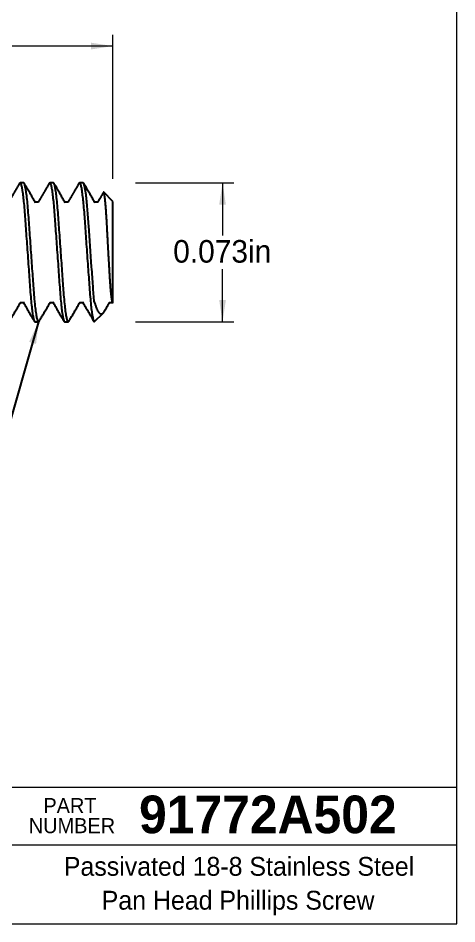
# Model space of a CAD drawing. Header units: inches. Extents: x 0.024 to 1.021, y 0.024 to 0.783.
# Drawn here: x 0.7901 to 1.0208, y 0.0237 to 0.4995 of the extents above; entities that cross this region are included whole.
import ezdxf

# ---------------------------------------------------------------- set-up
doc = ezdxf.new("R2010")
doc.units = ezdxf.units.IN
doc.header["$LTSCALE"] = 0.09496
doc.header["$MEASUREMENT"] = 0
doc.linetypes.add('SLD-Solid', pattern=[0])
doc.styles.add('SLDTEXTSTYLE0', font='ARIAL.TTF', dxfattribs={"width": 0.948})
doc.styles.add('SLDTEXTSTYLE1', font='ARIALBD.TTF', dxfattribs={"width": 0.948})
doc.styles.get("Standard").update_dxf_attribs({"font": 'ARIAL.TTF'})
doc.dimstyles.new('SLDDIMSTYLE0', dxfattribs={"dimtxt": 0.011522, "dimasz": 0.011522, "dimexe": 0, "dimexo": 0.0625, "dimgap": 0.002881, "dimtad": 0, "dimtih": 1, "dimtoh": 1, "dimdec": 3, "dimrnd": 1e-09, "dimdsep": 46, "dimtxsty": 'SLDTEXTSTYLE0', "dimsah": 1, "dimcen": 0.09, "dimadec": 0, "dimazin": 2, "dimtfac": 1, "dimtdec": 3, "dimtofl": 0, "dimtmove": 0, "dimatfit": 3, "dimfxl": 1, "dimfrac": 2, "dimtolj": 1, "dimtzin": 12, "dimarcsym": 0})
doc.dimstyles.new('SLDDIMSTYLE2', dxfattribs={"dimtxt": 0.18, "dimasz": 0.011522, "dimexe": 0, "dimexo": 0.0625, "dimgap": 0, "dimtad": 0, "dimtih": 1, "dimtoh": 1, "dimdec": 0, "dimrnd": 1e-09, "dimzin": 0, "dimdsep": 46, "dimtxsty": 'STANDARD', "dimsah": 1, "dimcen": 0.09, "dimadec": 0, "dimazin": 0, "dimtfac": 0.011522, "dimtdec": 0, "dimtofl": 0, "dimtmove": 0, "dimatfit": 3, "dimfxl": 1, "dimfrac": 2, "dimtolj": 1, "dimtzin": 0, "dimarcsym": 0})

# ---------------------------------------------------------------- blocks, each defined once
blk = doc.blocks.new('SW_NOTE_0')
at = {"color": 0, "linetype": 'SLD-Solid', "lineweight": 18, "insert": (0.02362, 0.0102), "char_height": 0.007913, "attachment_point": 2, "style": 'SLDTEXTSTYLE0'}
blk.add_mtext('NUMBER', dxfattribs=at)
blk = doc.blocks.new('SW_NOTE_0_1')
at = {"color": 0, "linetype": 'SLD-Solid', "lineweight": 18, "insert": (0.01434, 0.0102), "char_height": 0.007913, "attachment_point": 2, "style": 'SLDTEXTSTYLE0'}
blk.add_mtext('PART', dxfattribs=at)
blk = doc.blocks.new('Part Number Tag')
at = {"color": 7, "linetype": 'SLD-Solid', "lineweight": 18}
for name, p in [('SW_NOTE_0_1', (-0.01421, 0.00037)), ('SW_NOTE_0', (-0.02244, -0.01017))]:
    blk.add_blockref(name, p, dxfattribs=at)
blk = doc.blocks.new('_D')
at = {"color": 7, "linetype": 'SLD-Solid', "lineweight": 0}
for p, q in [((0.52746, 0.45934), (0.52746, 0.49077)), ((0.83996, 0.41508), (0.83996, 0.49077)), ((0.52746, 0.48483), (0.65777, 0.48483)), ((0.83996, 0.48483), (0.70965, 0.48483))]:
    blk.add_line(p, q, dxfattribs=at)
at = {"color": 7, "linetype": 'SLD-Solid', "lineweight": 18}
for points in [[(0.52746, 0.48483), (0.53898, 0.48306), (0.53898, 0.48661)], [(0.83996, 0.48483), (0.82844, 0.48661), (0.82844, 0.48306)]]:
    blk.add_solid(points, dxfattribs=at)
at = {"color": 7, "linetype": 'SLD-Solid', "lineweight": 18, "insert": (0.65777, 0.49129), "char_height": 0.01187, "attachment_point": 1, "style": 'SLDTEXTSTYLE0'}
blk.add_mtext('0.313in', dxfattribs=at)
blk = doc.blocks.new('_D_1')
at = {"color": 7, "linetype": 'SLD-Solid', "lineweight": 0}
for p, q in [((0.85183, 0.41297), (0.90353, 0.41297)), ((0.8976, 0.41297), (0.8976, 0.38534)), ((0.8976, 0.33997), (0.8976, 0.36764)), ((0.85183, 0.33997), (0.90353, 0.33997))]:
    blk.add_line(p, q, dxfattribs=at)
at = {"color": 7, "linetype": 'SLD-Solid', "lineweight": 18}
for points in [[(0.8976, 0.41297), (0.89582, 0.40145), (0.89937, 0.40145)], [(0.8976, 0.33997), (0.89937, 0.35149), (0.89582, 0.35149)]]:
    blk.add_solid(points, dxfattribs=at)
at = {"color": 7, "linetype": 'SLD-Solid', "lineweight": 18, "insert": (0.87166, 0.38294), "char_height": 0.01187, "attachment_point": 1, "style": 'SLDTEXTSTYLE0'}
blk.add_mtext('0.073in', dxfattribs=at)

msp = doc.modelspace()

# ---------------------------------------------------------------- linework, layer by layer
at = {"color": 7, "linetype": 'SLD-Solid', "lineweight": 18}
for p, q in [((1.02082, 0.02374), (1.02082, 0.78342)), ((1.02082, 0.09546), (0.58091, 0.09546)), ((0.58091, 0.06528), (1.02082, 0.06528)), ((0.02374, 0.02374), (1.02082, 0.02374))]:
    msp.add_line(p, q, dxfattribs=at)
at = {"color": 7, "linetype": 'SLD-Solid', "lineweight": 25}
for p, q in [((0.79308, 0.41297), (0.79113, 0.41297)), ((0.80871, 0.41297), (0.80675, 0.41297)), ((0.82433, 0.41297), (0.82238, 0.41297)), ((0.83996, 0.40321), (0.83515, 0.40802)), ((0.80089, 0.40282), (0.79912, 0.40282)), ((0.81652, 0.40282), (0.81475, 0.40282)), ((0.83214, 0.40282), (0.83037, 0.40282)), ((0.83996, 0.34986), (0.83996, 0.40321)), ((0.79113, 0.35012), (0.7929, 0.35012)), ((0.80675, 0.35012), (0.80853, 0.35012)), ((0.82238, 0.35012), (0.82415, 0.35012)), ((0.838, 0.35012), (0.83978, 0.35012)), ((0.83959, 0.35045), (0.83986, 0.34997)), ((0.83019, 0.33997), (0.83482, 0.3446)), ((0.79894, 0.33997), (0.8009, 0.33997)), ((0.81457, 0.33997), (0.81652, 0.33997))]:
    msp.add_line(p, q, dxfattribs=at)
at = {"color": 7, "linetype": 'SLD-Solid', "lineweight": 25, "flags": 128}
for points in [[(0.79087, 0.41274), (0.79087, 0.41275), (0.79096, 0.41287), (0.79105, 0.41295), (0.79113, 0.41297), (0.79122, 0.41294), (0.79131, 0.41286), (0.79141, 0.41271), (0.79151, 0.41251), (0.79161, 0.41224), (0.79171, 0.41191), (0.79181, 0.41154), (0.7919, 0.41112), (0.792, 0.41064), (0.79211, 0.41011), (0.79221, 0.40953), (0.79231, 0.40889), (0.79241, 0.4082), (0.79252, 0.40746), (0.79262, 0.40667), (0.79272, 0.40584), (0.79282, 0.40498), (0.79292, 0.40408), (0.79302, 0.40314), (0.79312, 0.40216), (0.79322, 0.40107), (0.79332, 0.39995), (0.79342, 0.3988), (0.79352, 0.39762), (0.79361, 0.39641), (0.7937, 0.39519), (0.79378, 0.39401), (0.79387, 0.39281), (0.79396, 0.39157), (0.79405, 0.39029), (0.79414, 0.38899), (0.79424, 0.38766), (0.79433, 0.3863), (0.79443, 0.38493), (0.79453, 0.38353), (0.79463, 0.38212), (0.79473, 0.38072), (0.79483, 0.37931), (0.79493, 0.37789), (0.79504, 0.37647), (0.79515, 0.37494), (0.79525, 0.37341), (0.79536, 0.37189), (0.79547, 0.37038), (0.79558, 0.36889), (0.79568, 0.36741), (0.79578, 0.36605), (0.79588, 0.3647), (0.79597, 0.36338), (0.79606, 0.36209), (0.79615, 0.36083), (0.79625, 0.35947), (0.79634, 0.35814), (0.79644, 0.35685), (0.79654, 0.35558), (0.79664, 0.35433), (0.79674, 0.35311), (0.79685, 0.35193), (0.79695, 0.35078), (0.79705, 0.34977), (0.79716, 0.34881), (0.79726, 0.34788), (0.79736, 0.34699), (0.79747, 0.34615), (0.79757, 0.34538), (0.79767, 0.34465), (0.79777, 0.34397), (0.79788, 0.34334), (0.79798, 0.34275), (0.79808, 0.34222), (0.79818, 0.34174), (0.79829, 0.34132), (0.79838, 0.34096), (0.79848, 0.34066), (0.79858, 0.34041), (0.79867, 0.34022), (0.79876, 0.34008), (0.79885, 0.34), (0.79894, 0.33997), (0.79894, 0.33997)], [(0.80116, 0.3402), (0.80115, 0.34019), (0.80106, 0.34007), (0.80098, 0.34), (0.8009, 0.33997), (0.80081, 0.34), (0.80072, 0.34008), (0.80062, 0.34022), (0.80053, 0.34042), (0.80043, 0.34068), (0.80033, 0.34099), (0.80023, 0.34135), (0.80013, 0.34176), (0.80004, 0.34222), (0.79994, 0.34273), (0.79984, 0.3433), (0.79972, 0.34399), (0.79961, 0.34474), (0.7995, 0.34555), (0.79938, 0.34642), (0.79927, 0.34735), (0.79916, 0.34833), (0.79905, 0.34936), (0.79894, 0.35043), (0.79891, 0.35078), (0.7988, 0.35187), (0.7987, 0.35299), (0.79861, 0.35414), (0.79851, 0.35533), (0.79842, 0.35653), (0.79832, 0.35775), (0.79824, 0.35893), (0.79815, 0.36014), (0.79807, 0.36138), (0.79798, 0.36265), (0.79788, 0.36395), (0.79779, 0.36528), (0.79769, 0.36664), (0.79759, 0.36802), (0.79749, 0.36941), (0.79739, 0.37082), (0.79729, 0.37223), (0.79719, 0.37363), (0.79709, 0.37505), (0.79699, 0.37647), (0.79688, 0.378), (0.79677, 0.37953), (0.79666, 0.38105), (0.79655, 0.38256), (0.79645, 0.38405), (0.79634, 0.38553), (0.79625, 0.3869), (0.79615, 0.38824), (0.79606, 0.38956), (0.79596, 0.39085), (0.79587, 0.39211), (0.79578, 0.39348), (0.79568, 0.3948), (0.79559, 0.39609), (0.79549, 0.39737), (0.79539, 0.39861), (0.79528, 0.39983), (0.79518, 0.40102), (0.79507, 0.40216), (0.79497, 0.40321), (0.79486, 0.40422), (0.79475, 0.40519), (0.79464, 0.4061), (0.79454, 0.40697), (0.79443, 0.40779), (0.79432, 0.40851), (0.79422, 0.40917), (0.79412, 0.40979), (0.79402, 0.41035), (0.79391, 0.41086), (0.79381, 0.41131), (0.79372, 0.41171), (0.79362, 0.41205), (0.79352, 0.41234), (0.79343, 0.41257), (0.79334, 0.41275), (0.79325, 0.41287), (0.79317, 0.41295), (0.79308, 0.41297), (0.79308, 0.41297)], [(0.80649, 0.41274), (0.8065, 0.41275), (0.80659, 0.41287), (0.80667, 0.41295), (0.80675, 0.41297), (0.80684, 0.41294), (0.80694, 0.41286), (0.80703, 0.41271), (0.80713, 0.41251), (0.80723, 0.41224), (0.80733, 0.41191), (0.80743, 0.41154), (0.80753, 0.41112), (0.80763, 0.41064), (0.80773, 0.41011), (0.80783, 0.40953), (0.80794, 0.40889), (0.80804, 0.4082), (0.80814, 0.40746), (0.80825, 0.40667), (0.80835, 0.40584), (0.80845, 0.40498), (0.80855, 0.40408), (0.80865, 0.40314), (0.80874, 0.40216), (0.80884, 0.40107), (0.80895, 0.39995), (0.80904, 0.3988), (0.80914, 0.39762), (0.80923, 0.39641), (0.80933, 0.39519), (0.80941, 0.39401), (0.8095, 0.39281), (0.80958, 0.39157), (0.80967, 0.39029), (0.80977, 0.38899), (0.80986, 0.38766), (0.80996, 0.3863), (0.81006, 0.38493), (0.81016, 0.38353), (0.81026, 0.38212), (0.81036, 0.38072), (0.81046, 0.37931), (0.81056, 0.37789), (0.81066, 0.37647), (0.81077, 0.37494), (0.81088, 0.37341), (0.81099, 0.37189), (0.8111, 0.37038), (0.8112, 0.36889), (0.81131, 0.36741), (0.8114, 0.36605), (0.8115, 0.3647), (0.81159, 0.36338), (0.81169, 0.36209), (0.81178, 0.36083), (0.81187, 0.35947), (0.81197, 0.35814), (0.81206, 0.35685), (0.81216, 0.35558), (0.81226, 0.35433), (0.81237, 0.35311), (0.81247, 0.35193), (0.81258, 0.35078), (0.81268, 0.34977), (0.81278, 0.34881), (0.81288, 0.34788), (0.81299, 0.34699), (0.81309, 0.34615), (0.81319, 0.34538), (0.8133, 0.34465), (0.8134, 0.34397), (0.8135, 0.34334), (0.8136, 0.34275), (0.81371, 0.34222), (0.81381, 0.34174), (0.81391, 0.34132), (0.81401, 0.34096), (0.81411, 0.34066), (0.8142, 0.34041), (0.8143, 0.34022), (0.81439, 0.34008), (0.81448, 0.34), (0.81457, 0.33997), (0.81457, 0.33997)], [(0.81678, 0.3402), (0.81678, 0.34019), (0.81669, 0.34007), (0.8166, 0.34), (0.81652, 0.33997), (0.81643, 0.34), (0.81634, 0.34008), (0.81625, 0.34022), (0.81615, 0.34042), (0.81605, 0.34068), (0.81595, 0.34099), (0.81586, 0.34135), (0.81576, 0.34176), (0.81566, 0.34222), (0.81556, 0.34273), (0.81546, 0.3433), (0.81535, 0.34399), (0.81524, 0.34474), (0.81512, 0.34555), (0.81501, 0.34642), (0.8149, 0.34735), (0.81479, 0.34833), (0.81468, 0.34936), (0.81457, 0.35043), (0.81453, 0.35078), (0.81443, 0.35187), (0.81433, 0.35299), (0.81423, 0.35414), (0.81413, 0.35533), (0.81404, 0.35653), (0.81395, 0.35775), (0.81387, 0.35893), (0.81378, 0.36014), (0.81369, 0.36138), (0.8136, 0.36265), (0.81351, 0.36395), (0.81341, 0.36528), (0.81332, 0.36664), (0.81322, 0.36802), (0.81312, 0.36941), (0.81302, 0.37082), (0.81292, 0.37223), (0.81282, 0.37363), (0.81272, 0.37505), (0.81261, 0.37647), (0.8125, 0.378), (0.8124, 0.37953), (0.81229, 0.38105), (0.81218, 0.38256), (0.81207, 0.38405), (0.81197, 0.38553), (0.81187, 0.3869), (0.81177, 0.38824), (0.81168, 0.38956), (0.81159, 0.39085), (0.8115, 0.39211), (0.8114, 0.39348), (0.81131, 0.3948), (0.81121, 0.39609), (0.81111, 0.39737), (0.81101, 0.39861), (0.81091, 0.39983), (0.8108, 0.40102), (0.8107, 0.40216), (0.81059, 0.40321), (0.81048, 0.40422), (0.81038, 0.40519), (0.81027, 0.4061), (0.81016, 0.40697), (0.81005, 0.40779), (0.80995, 0.40851), (0.80984, 0.40917), (0.80974, 0.40979), (0.80964, 0.41035), (0.80954, 0.41086), (0.80944, 0.41131), (0.80934, 0.41171), (0.80924, 0.41205), (0.80915, 0.41234), (0.80905, 0.41257), (0.80896, 0.41275), (0.80888, 0.41287), (0.80879, 0.41295), (0.80871, 0.41297), (0.80871, 0.41297)], [(0.82212, 0.41274), (0.82212, 0.41275), (0.82221, 0.41287), (0.8223, 0.41295), (0.82238, 0.41297), (0.82247, 0.41294), (0.82256, 0.41286), (0.82266, 0.41271), (0.82276, 0.41251), (0.82286, 0.41224), (0.82296, 0.41191), (0.82306, 0.41154), (0.82315, 0.41112), (0.82325, 0.41064), (0.82336, 0.41011), (0.82346, 0.40953), (0.82356, 0.40889), (0.82366, 0.4082), (0.82377, 0.40746), (0.82387, 0.40667), (0.82397, 0.40584), (0.82407, 0.40498), (0.82417, 0.40408), (0.82427, 0.40314), (0.82437, 0.40216), (0.82447, 0.40107), (0.82457, 0.39995), (0.82467, 0.3988), (0.82477, 0.39762), (0.82486, 0.39641), (0.82495, 0.39519), (0.82503, 0.39401), (0.82512, 0.39281), (0.82521, 0.39157), (0.8253, 0.39029), (0.82539, 0.38899), (0.82549, 0.38766), (0.82558, 0.3863), (0.82568, 0.38493), (0.82578, 0.38353), (0.82588, 0.38212), (0.82598, 0.38072), (0.82608, 0.37931), (0.82618, 0.37789), (0.82629, 0.37647), (0.8264, 0.37494), (0.8265, 0.37341), (0.82661, 0.37189), (0.82672, 0.37038), (0.82683, 0.36889), (0.82693, 0.36741), (0.82703, 0.36605), (0.82713, 0.3647), (0.82722, 0.36338), (0.82731, 0.36209), (0.8274, 0.36083), (0.8275, 0.35947), (0.82759, 0.35814), (0.82769, 0.35685), (0.82779, 0.35558), (0.82789, 0.35433), (0.82799, 0.35311), (0.8281, 0.35193), (0.8282, 0.35078), (0.8283, 0.34977), (0.82841, 0.34881), (0.82851, 0.34788), (0.82861, 0.34699), (0.82872, 0.34615), (0.82882, 0.34538), (0.82892, 0.34465), (0.82902, 0.34397), (0.82913, 0.34334), (0.82923, 0.34275), (0.82933, 0.34222), (0.82943, 0.34174), (0.82954, 0.34132), (0.82963, 0.34096), (0.82973, 0.34066), (0.82983, 0.34041), (0.82992, 0.34022), (0.83001, 0.34008), (0.8301, 0.34), (0.83019, 0.33997), (0.83019, 0.33997)]]:
    msp.add_lwpolyline(points, dxfattribs=at)
at = {"color": 7, "linetype": 'SLD-Solid', "lineweight": 25}
for points, knots in [([(0.79087, 0.41274), (0.79074, 0.41253), (0.79051, 0.41212), (0.79018, 0.41155), (0.78988, 0.41104), (0.78963, 0.41061), (0.78943, 0.41026), (0.78927, 0.40999), (0.78915, 0.40979), (0.78906, 0.40963), (0.78899, 0.40951), (0.78893, 0.40941), (0.78886, 0.40929), (0.78877, 0.40912), (0.78863, 0.4089), (0.78848, 0.40863), (0.78829, 0.40831), (0.78809, 0.40796), (0.78788, 0.4076), (0.78767, 0.40725), (0.78744, 0.40685), (0.7872, 0.40643), (0.78694, 0.40598), (0.7867, 0.40558), (0.78649, 0.40521), (0.78633, 0.40495), (0.78623, 0.40478), (0.78617, 0.40467), (0.78612, 0.40458), (0.78607, 0.4045), (0.78602, 0.40442), (0.78597, 0.40432), (0.78588, 0.40417), (0.78576, 0.40396), (0.7856, 0.40369), (0.7854, 0.40335), (0.78523, 0.40305), (0.78512, 0.40287), (0.78509, 0.40282)], [0, 0, 0, 0, 0.064522, 0.122204, 0.173049, 0.217062, 0.254244, 0.27862, 0.2988, 0.314784, 0.326574, 0.334896, 0.344301, 0.362863, 0.38596, 0.412653, 0.444957, 0.481094, 0.518429, 0.554184, 0.588357, 0.637123, 0.682262, 0.723769, 0.760518, 0.791686, 0.803027, 0.813399, 0.822802, 0.831238, 0.838706, 0.846918, 0.861369, 0.882473, 0.910228, 0.944628, 0.985671, 1, 1, 1, 1]), ([(0.79931, 0.40249), (0.79916, 0.40276), (0.79884, 0.40331), (0.79834, 0.40416), (0.79781, 0.40506), (0.79726, 0.40601), (0.79668, 0.40701), (0.79606, 0.40806), (0.79543, 0.40916), (0.79476, 0.41031), (0.79406, 0.41151), (0.79359, 0.41232), (0.79334, 0.41274)], [0, 0, 0, 0, 0.078412, 0.16157, 0.249491, 0.342192, 0.439693, 0.542014, 0.64918, 0.761214, 0.878144, 1, 1, 1, 1]), ([(0.80649, 0.41274), (0.80637, 0.41253), (0.80613, 0.41212), (0.8058, 0.41155), (0.80551, 0.41104), (0.80525, 0.41061), (0.80505, 0.41026), (0.80489, 0.40999), (0.80478, 0.40979), (0.80468, 0.40963), (0.80462, 0.40951), (0.80456, 0.40941), (0.80449, 0.40929), (0.80439, 0.40912), (0.80426, 0.4089), (0.8041, 0.40863), (0.80392, 0.40831), (0.80371, 0.40796), (0.8035, 0.4076), (0.8033, 0.40725), (0.80307, 0.40685), (0.80282, 0.40643), (0.80256, 0.40598), (0.80232, 0.40558), (0.80211, 0.40521), (0.80196, 0.40495), (0.80186, 0.40478), (0.8018, 0.40467), (0.80174, 0.40458), (0.80169, 0.4045), (0.80165, 0.40442), (0.80159, 0.40432), (0.80151, 0.40417), (0.80138, 0.40396), (0.80122, 0.40369), (0.80102, 0.40335), (0.80085, 0.40305), (0.80074, 0.40287), (0.80072, 0.40282)], [0, 0, 0, 0, 0.064522, 0.122204, 0.173049, 0.217062, 0.254244, 0.27862, 0.2988, 0.314784, 0.326574, 0.334896, 0.344301, 0.362863, 0.38596, 0.412653, 0.444957, 0.481094, 0.518429, 0.554184, 0.588357, 0.637123, 0.682262, 0.723769, 0.760518, 0.791686, 0.803027, 0.813399, 0.822802, 0.831238, 0.838706, 0.846918, 0.861369, 0.882473, 0.910228, 0.944628, 0.985671, 1, 1, 1, 1]), ([(0.81494, 0.40249), (0.81478, 0.40276), (0.81446, 0.40331), (0.81396, 0.40416), (0.81344, 0.40506), (0.81288, 0.40601), (0.8123, 0.40701), (0.81169, 0.40806), (0.81105, 0.40916), (0.81038, 0.41031), (0.80969, 0.41151), (0.80921, 0.41232), (0.80897, 0.41274)], [0, 0, 0, 0, 0.078412, 0.16157, 0.249491, 0.342192, 0.439693, 0.542014, 0.64918, 0.761214, 0.878144, 1, 1, 1, 1]), ([(0.82212, 0.41274), (0.82199, 0.41253), (0.82176, 0.41212), (0.82143, 0.41155), (0.82113, 0.41104), (0.82088, 0.41061), (0.82068, 0.41026), (0.82052, 0.40999), (0.8204, 0.40979), (0.82031, 0.40963), (0.82024, 0.40951), (0.82018, 0.40941), (0.82011, 0.40929), (0.82002, 0.40912), (0.81988, 0.4089), (0.81973, 0.40863), (0.81954, 0.40831), (0.81934, 0.40796), (0.81913, 0.4076), (0.81892, 0.40725), (0.81869, 0.40685), (0.81845, 0.40643), (0.81819, 0.40598), (0.81795, 0.40558), (0.81774, 0.40521), (0.81758, 0.40495), (0.81748, 0.40478), (0.81742, 0.40467), (0.81737, 0.40458), (0.81732, 0.4045), (0.81727, 0.40442), (0.81722, 0.40432), (0.81713, 0.40417), (0.81701, 0.40396), (0.81685, 0.40369), (0.81665, 0.40335), (0.81648, 0.40305), (0.81637, 0.40287), (0.81634, 0.40282)], [0, 0, 0, 0, 0.064522, 0.122204, 0.173049, 0.217062, 0.254244, 0.27862, 0.2988, 0.314784, 0.326574, 0.334896, 0.344301, 0.362863, 0.38596, 0.412653, 0.444957, 0.481094, 0.518429, 0.554184, 0.588357, 0.637123, 0.682262, 0.723769, 0.760518, 0.791686, 0.803027, 0.813399, 0.822802, 0.831238, 0.838706, 0.846918, 0.861369, 0.882473, 0.910228, 0.944628, 0.985671, 1, 1, 1, 1]), ([(0.83019, 0.35043), (0.82994, 0.35297), (0.82971, 0.35582), (0.82928, 0.36188), (0.82904, 0.36527), (0.82827, 0.37597), (0.82772, 0.38378), (0.82701, 0.39363), (0.82681, 0.39658), (0.82634, 0.40214), (0.82608, 0.40466), (0.82529, 0.41084), (0.82476, 0.41297), (0.82433, 0.41297)], [0, 0, 0, 0, 0.125, 0.125, 0.25, 0.25, 0.5, 0.5, 0.625, 0.625, 0.75, 0.75, 1, 1, 1, 1]), ([(0.83056, 0.40249), (0.83041, 0.40276), (0.83009, 0.40331), (0.82959, 0.40416), (0.82906, 0.40506), (0.82851, 0.40601), (0.82793, 0.40701), (0.82731, 0.40806), (0.82668, 0.40916), (0.82601, 0.41031), (0.82531, 0.41151), (0.82484, 0.41232), (0.82459, 0.41274)], [0, 0, 0, 0, 0.078412, 0.16157, 0.249491, 0.342192, 0.439693, 0.542014, 0.64918, 0.761214, 0.878144, 1, 1, 1, 1]), ([(0.83495, 0.40794), (0.83488, 0.40782), (0.83475, 0.40759), (0.83455, 0.40725), (0.83432, 0.40685), (0.83407, 0.40643), (0.83381, 0.40598), (0.83357, 0.40558), (0.83336, 0.40521), (0.83321, 0.40495), (0.83311, 0.40478), (0.83305, 0.40467), (0.83299, 0.40458), (0.83294, 0.4045), (0.8329, 0.40442), (0.83284, 0.40432), (0.83276, 0.40417), (0.83263, 0.40396), (0.83247, 0.40369), (0.83227, 0.40335), (0.8321, 0.40305), (0.83199, 0.40287), (0.83197, 0.40282)], [0, 0, 0, 0, 0.066368, 0.135685, 0.201938, 0.296481, 0.383993, 0.464465, 0.535711, 0.596138, 0.618123, 0.638232, 0.656463, 0.672817, 0.687295, 0.703216, 0.731233, 0.772149, 0.825956, 0.89265, 0.97222, 1, 1, 1, 1]), ([(0.83996, 0.34986), (0.83994, 0.34988), (0.83989, 0.34992), (0.83983, 0.35004), (0.83976, 0.3502), (0.83969, 0.35041), (0.83962, 0.35067), (0.83956, 0.35098), (0.83949, 0.35135), (0.83942, 0.35175), (0.83935, 0.3522), (0.83928, 0.35268), (0.83921, 0.35321), (0.83914, 0.35379), (0.83907, 0.35441), (0.839, 0.35508), (0.83893, 0.35579), (0.83887, 0.35653), (0.8388, 0.3573), (0.83874, 0.3581), (0.83867, 0.35894), (0.83861, 0.35982), (0.83855, 0.36073), (0.83849, 0.36168), (0.83843, 0.36265), (0.83837, 0.36366), (0.83831, 0.36467), (0.83825, 0.3657), (0.83818, 0.36676), (0.83812, 0.36784), (0.83806, 0.36894), (0.83799, 0.37006), (0.83792, 0.3712), (0.83786, 0.37236), (0.83779, 0.37354), (0.83772, 0.37474), (0.83765, 0.37595), (0.83758, 0.37717), (0.83751, 0.3784), (0.83744, 0.37963), (0.83737, 0.38087), (0.83731, 0.3821), (0.83724, 0.3833), (0.83717, 0.38449), (0.83711, 0.38567), (0.83704, 0.38685), (0.83698, 0.38801), (0.83692, 0.38916), (0.83686, 0.3903), (0.8368, 0.39141), (0.83674, 0.39248), (0.83668, 0.39352), (0.83662, 0.39454), (0.83656, 0.39554), (0.83649, 0.39652), (0.83643, 0.39746), (0.83636, 0.39838), (0.8363, 0.39928), (0.83623, 0.40014), (0.83616, 0.40098), (0.83609, 0.40178), (0.83602, 0.40254), (0.83595, 0.40326), (0.83588, 0.40394), (0.83581, 0.40457), (0.83574, 0.40515), (0.83568, 0.40567), (0.83561, 0.40614), (0.83554, 0.40657), (0.83548, 0.40694), (0.83541, 0.40726), (0.83535, 0.40753), (0.83528, 0.40774), (0.83522, 0.4079), (0.83516, 0.408), (0.83511, 0.40805), (0.83505, 0.40805), (0.83499, 0.40801), (0.83496, 0.40795), (0.83495, 0.40793)], [0, 0, 0, 0, 0.0122, 0.024421, 0.036805, 0.04919, 0.061663, 0.074136, 0.086779, 0.099446, 0.111646, 0.123866, 0.136251, 0.148635, 0.161109, 0.173582, 0.186225, 0.198892, 0.211091, 0.223312, 0.235696, 0.24808, 0.260552, 0.273025, 0.285666, 0.298328, 0.310643, 0.322978, 0.335461, 0.347945, 0.360509, 0.373073, 0.385792, 0.398532, 0.411464, 0.424418, 0.437545, 0.450673, 0.463895, 0.477116, 0.490518, 0.503945, 0.516876, 0.52983, 0.542958, 0.556086, 0.569307, 0.582529, 0.595931, 0.609357, 0.622289, 0.63524, 0.648346, 0.661453, 0.674642, 0.687832, 0.701182, 0.714554, 0.728218, 0.741905, 0.755776, 0.769647, 0.783617, 0.797587, 0.811748, 0.825935, 0.839599, 0.853286, 0.867157, 0.881028, 0.894998, 0.908968, 0.923128, 0.937315, 0.950979, 0.964666, 0.978523, 0.992379, 1, 1, 1, 1]), ([(0.78553, 0.3402), (0.78569, 0.34047), (0.786, 0.34101), (0.7865, 0.34186), (0.78702, 0.34276), (0.78757, 0.34371), (0.78815, 0.34471), (0.78876, 0.34576), (0.78941, 0.34686), (0.79008, 0.34801), (0.79072, 0.3491), (0.79113, 0.34981), (0.79131, 0.35012)], [0, 0, 0, 0, 0.080128, 0.165432, 0.255907, 0.351545, 0.452338, 0.558279, 0.669359, 0.785571, 0.906908, 1, 1, 1, 1]), ([(0.79271, 0.35045), (0.79295, 0.35004), (0.79331, 0.34943), (0.79417, 0.34796), (0.79525, 0.3461), (0.79639, 0.34414), (0.79752, 0.3422), (0.79819, 0.34104), (0.79868, 0.3402)], [0, 0, 0, 0, 0.119149, 0.180416, 0.430633, 0.662905, 0.753962, 1, 1, 1, 1]), ([(0.80116, 0.3402), (0.80131, 0.34047), (0.80163, 0.34101), (0.80212, 0.34186), (0.80264, 0.34276), (0.80319, 0.34371), (0.80378, 0.34471), (0.80439, 0.34576), (0.80503, 0.34686), (0.8057, 0.34801), (0.80634, 0.3491), (0.80675, 0.34981), (0.80693, 0.35012)], [0, 0, 0, 0, 0.0801275, 0.1654323, 0.2559072, 0.3515451, 0.4523383, 0.558279, 0.6693593, 0.7855715, 0.9069076, 1, 1, 1, 1]), ([(0.80834, 0.35045), (0.80857, 0.35004), (0.80893, 0.34943), (0.80979, 0.34796), (0.81087, 0.3461), (0.81201, 0.34414), (0.81315, 0.3422), (0.81382, 0.34104), (0.8143, 0.3402)], [0, 0, 0, 0, 0.119149, 0.180416, 0.430633, 0.662905, 0.753962, 1, 1, 1, 1]), ([(0.81678, 0.3402), (0.81694, 0.34047), (0.81725, 0.34101), (0.81775, 0.34186), (0.81827, 0.34276), (0.81882, 0.34371), (0.8194, 0.34471), (0.82001, 0.34576), (0.82066, 0.34686), (0.82133, 0.34801), (0.82197, 0.3491), (0.82238, 0.34981), (0.82256, 0.35012)], [0, 0, 0, 0, 0.080128, 0.165432, 0.255907, 0.351545, 0.452338, 0.558279, 0.669359, 0.785571, 0.906908, 1, 1, 1, 1]), ([(0.82396, 0.35045), (0.8242, 0.35004), (0.82456, 0.34943), (0.82542, 0.34796), (0.8265, 0.3461), (0.82764, 0.34414), (0.82877, 0.3422), (0.82944, 0.34104), (0.82993, 0.3402)], [0, 0, 0, 0, 0.119149, 0.180416, 0.430633, 0.662905, 0.753962, 1, 1, 1, 1]), ([(0.83019, 0.35043), (0.83027, 0.35015), (0.83043, 0.34961), (0.83067, 0.34885), (0.83091, 0.34814), (0.83116, 0.34747), (0.83141, 0.34686), (0.83167, 0.34631), (0.83193, 0.34581), (0.83219, 0.34538), (0.83245, 0.34502), (0.8327, 0.34472), (0.83296, 0.34447), (0.83322, 0.34429), (0.83348, 0.34417), (0.83374, 0.34411), (0.834, 0.34412), (0.83425, 0.34419), (0.8345, 0.34432), (0.83475, 0.34452), (0.83499, 0.34477), (0.83524, 0.34511), (0.83544, 0.3454), (0.83555, 0.3456), (0.83557, 0.34564)], [0, 0, 0, 0, 0.046294, 0.092667, 0.139282, 0.185978, 0.233605, 0.281319, 0.329296, 0.377362, 0.423653, 0.470023, 0.516635, 0.563329, 0.610954, 0.658665, 0.70664, 0.754703, 0.800988, 0.847352, 0.894468, 0.941582, 0.989179, 1, 1, 1, 1]), ([(0.83557, 0.34564), (0.83559, 0.34567), (0.83582, 0.34607), (0.83628, 0.34686), (0.83695, 0.34801), (0.83759, 0.3491), (0.838, 0.34981), (0.83818, 0.35012)], [0, 0, 0, 0, 0.022546, 0.268348, 0.525506, 0.794002, 1, 1, 1, 1])]:
    msp.add_open_spline(points, degree=3, knots=knots, dxfattribs=at)

# ---------------------------------------------------------------- block references
at = {"color": 7, "linetype": 'Continuous'}
msp.add_blockref('Part Number Tag', (0.81724, 0.07926), dxfattribs=at)

# ---------------------------------------------------------------- texts
at = {"color": 7, "linetype": 'Continuous', "lineweight": 0, "attachment_point": 2}
for s, insert, char_height, style in [('91772A502', (0.92143, 0.09114), 0.019783, 'SLDTEXTSTYLE1'), ('Passivated 18-8 Stainless Steel', (0.90627, 0.05891), 0.0098917, 'SLDTEXTSTYLE0'), ('Pan Head Phillips Screw', (0.90579, 0.04111), 0.0098917, 'SLDTEXTSTYLE0')]:
    msp.add_mtext(s, dxfattribs=dict(at, insert=insert, char_height=char_height, style=style))

# ---------------------------------------------------------------- dimensions: what is measured, and where the dimension line sits
at = {"color": 7, "linetype": 'SLD-Solid', "lineweight": 18}
dim = msp.add_linear_dim(base=(0.8399577051, 0.4848349609), p1=(0.5274577051, 0.4474708086), p2=(0.8399577051, 0.4032051836), dimstyle='SLDDIMSTYLE0', dxfattribs=at)
dim.commit()
dim.dimension.update_dxf_attribs({"geometry": '_D', "text_midpoint": (0.683712, 0.4848349609), "dimtype": 160})
dim = msp.add_linear_dim(base=(0.8976, 0.33997), p1=(0.83996, 0.41297), p2=(0.83996, 0.33997), angle=90, dimstyle='SLDDIMSTYLE0', dxfattribs=at)
dim.commit()
dim.dimension.update_dxf_attribs({"geometry": '_D_1', "text_midpoint": (0.8976, 0.37649), "dimtype": 160})

# ---------------------------------------------------------------- leaders
at = {"color": 7, "linetype": 'Continuous', "lineweight": 0}
msp.add_leader([(0.8009, 0.33997), (0.7821, 0.27431), (0.77023, 0.27431)], dimstyle='SLDDIMSTYLE2', dxfattribs=at)

doc.saveas('drawing.dxf')
